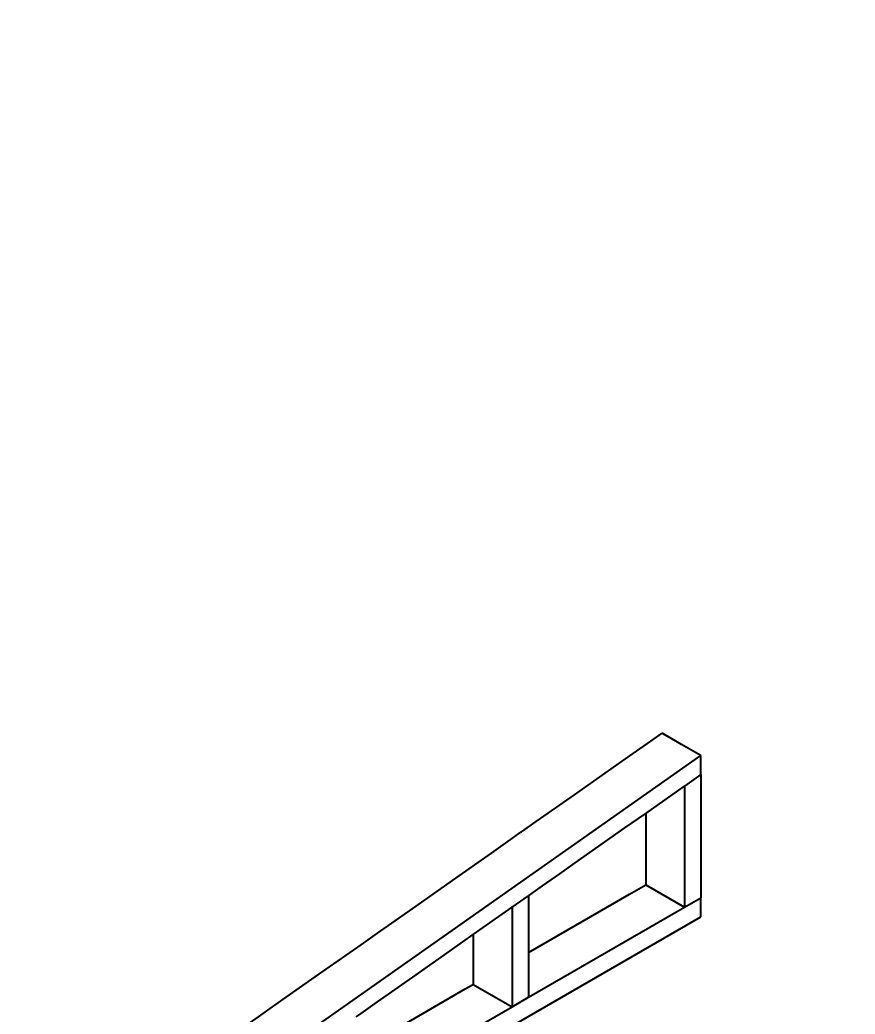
# Model space of a CAD drawing. Header units: millimetres. Extents: x 19458 to 19711, y 4351 to 4752.
# Drawn here: x 19511.531 to 19512.901, y 4537.837 to 4539.468 of the extents above; entities that cross this region are included whole.
import ezdxf

# ---------------------------------------------------------------- set-up
doc = ezdxf.new("R2010")
doc.units = ezdxf.units.MM
for name, color, linetype in [('cotas', 1, 'Continuous'), ('cotas @ 400', 1, 'Continuous'), ('cotas @ 500', 1, 'Continuous')]:
    doc.layers.add(name, color=color, linetype=linetype)
doc.styles.add('century gothic', font='GOTHIC.TTF')
doc.styles.add('COTAS SMC', font='GOTHIC.TTF')
doc.dimstyles.new('ANOTATIVE 100 SMCONSTRUCCIONES', dxfattribs={"dimscale": 0, "dimtxt": 0.18, "dimasz": 0.15, "dimexe": 0.18, "dimexo": 0.09, "dimgap": 0.1, "dimtad": 1, "dimzin": 0, "dimdsep": 46, "dimtxsty": 'century gothic', "dimblk1": 'FLECHA1', "dimblk2": 'FLECHA1', "dimsah": 1, "dimcen": 0.18, "dimdle": 0.075, "dimclrd": 1, "dimclre": 1, "dimclrt": 2, "dimaunit": 1, "dimadec": 0, "dimazin": 0, "dimtfac": 0.75, "dimtix": 1, "dimtmove": 2, "dimatfit": 3, "dimfxl": 0.09, "dimtvp": 1.5, "dimtfill": 1, "dimtolj": 1, "dimtzin": 0, "dimarcsym": 0})
doc.dimstyles.new('PIES SMCONSTRUCCIONES', dxfattribs={"dimscale": 0, "dimtxt": 0.18, "dimasz": 0.2, "dimexe": 0.18, "dimexo": 0, "dimgap": 0.1, "dimtad": 1, "dimdec": 0, "dimlfac": 39.370079, "dimzin": 0, "dimdsep": 46, "dimlunit": 4, "dimtxsty": 'COTAS SMC', "dimblk1": 'FLECHA1', "dimblk2": 'FLECHA1', "dimsah": 1, "dimcen": 0.2, "dimdle": 0.075, "dimclrd": 1, "dimclre": 1, "dimclrt": 2, "dimaunit": 1, "dimadec": 0, "dimazin": 0, "dimtfac": 0.75, "dimtdec": 0, "dimtix": 1, "dimtmove": 2, "dimatfit": 3, "dimfxl": 0.09, "dimtvp": 1.5, "dimtfill": 1, "dimtolj": 1, "dimtzin": 0, "dimarcsym": 0})

# ---------------------------------------------------------------- blocks, each defined once
blk = doc.blocks.new('FLECHA1')
at = {"color": 4}
blk.add_line((-0.246176, -0.248081), (0.248081, 0.25), dxfattribs=at)
at = {"color": 1}
blk.add_line((-1, 0), (0.496162, 0), dxfattribs=at)
blk = doc.blocks.new('*D574')
at = {"layer": 'cotas', "color": 1, "lineweight": -2, "transparency": 16777216}
for p, q in [((19614.326, 4625.8448), (19614.326, 4700.8448)), ((19570.9836, 4550.8448), (19524.326, 4550.8448)), ((19614.326, 4548.4298), (19614.326, 4550.8448)), ((19570.5339, 4548.4298), (19524.326, 4548.4298)), ((19614.326, 4473.4298), (19614.326, 4398.4298))]:
    blk.add_line(p, q, dxfattribs=at)
at = {"layer": 'Defpoints', "color": 0, "transparency": 16777216}
for p in [(19614.326, 4550.8448), (19615.9836, 4550.8448), (19615.5339, 4548.4298)]:
    blk.add_point(p, dxfattribs=at)
at = {"layer": 'cotas', "color": 1, "lineweight": -2, "transparency": 16777216, "xscale": 75, "yscale": 75, "zscale": 75}
for p, rotation in [((19614.326, 4550.8448), 270), ((19614.326, 4548.4298), 90)]:
    blk.add_blockref('FLECHA1', p, dxfattribs=dict(at, rotation=rotation))
at = {"layer": 'cotas', "color": 2, "transparency": 16777216, "insert": (19517.3376, 4549.6373), "char_height": 90, "attachment_point": 5, "rotation": 90, "style": 'century gothic', "bg_fill": 3, "box_fill_scale": 1.1, "bg_fill_color": 256, "bg_fill_true_color": 13158600, "bg_fill_transparency": 0}
blk.add_mtext('\\A1;2.42', dxfattribs=at)
blk = doc.blocks.new('*D626')
at = {"layer": 'cotas', "color": 1, "lineweight": -2, "transparency": 16777216}
for p, q in [((19614.326, 4610.8448), (19614.326, 4670.8448)), ((19579.9836, 4550.8448), (19542.326, 4550.8448)), ((19614.326, 4548.4298), (19614.326, 4550.8448)), ((19579.5339, 4548.4298), (19542.326, 4548.4298)), ((19614.326, 4488.4298), (19614.326, 4428.4298))]:
    blk.add_line(p, q, dxfattribs=at)
at = {"layer": 'Defpoints', "color": 0, "transparency": 16777216}
for p in [(19614.326, 4550.8448), (19615.9836, 4550.8448), (19615.5339, 4548.4298)]:
    blk.add_point(p, dxfattribs=at)
at = {"layer": 'cotas', "color": 1, "lineweight": -2, "transparency": 16777216, "xscale": 60, "yscale": 60, "zscale": 60}
for p, rotation in [((19614.326, 4550.8448), 270), ((19614.326, 4548.4298), 90)]:
    blk.add_blockref('FLECHA1', p, dxfattribs=dict(at, rotation=rotation))
at = {"layer": 'cotas', "color": 2, "transparency": 16777216, "insert": (19536.7353, 4549.6373), "char_height": 72, "attachment_point": 5, "rotation": 90, "style": 'century gothic', "bg_fill": 3, "box_fill_scale": 1.1, "bg_fill_color": 256, "bg_fill_true_color": 13158600, "bg_fill_transparency": 0}
blk.add_mtext('\\A1;2.42', dxfattribs=at)
blk = doc.blocks.new('*D629')
at = {"layer": 'cotas', "color": 1, "lineweight": -2, "transparency": 16777216}
for p, q in [((19620.0128, 4651.7533), (19620.0128, 4751.7533)), ((19620.4168, 4551.7533), (19530.0128, 4551.7533)), ((19620.0128, 4550.5333), (19620.0128, 4551.7533)), ((19620.4168, 4550.5333), (19530.0128, 4550.5333)), ((19620.0128, 4450.5333), (19620.0128, 4350.5333))]:
    blk.add_line(p, q, dxfattribs=at)
at = {"layer": 'Defpoints', "color": 0, "transparency": 16777216}
for p in [(19620.0128, 4551.7533), (19620.4168, 4551.7533), (19620.4168, 4550.5333)]:
    blk.add_point(p, dxfattribs=at)
at = {"layer": 'cotas', "color": 1, "lineweight": -2, "transparency": 16777216, "xscale": 100, "yscale": 100, "zscale": 100}
for p, rotation in [((19620.0128, 4551.7533), 270), ((19620.0128, 4550.5333), 90)]:
    blk.add_blockref('FLECHA1', p, dxfattribs=dict(at, rotation=rotation))
at = {"layer": 'cotas', "color": 2, "transparency": 16777216, "insert": (19523.8809, 4551.1433), "char_height": 90, "attachment_point": 5, "rotation": 90, "style": 'COTAS SMC', "bg_fill": 3, "box_fill_scale": 1.1, "bg_fill_color": 256, "bg_fill_true_color": 13158600, "bg_fill_transparency": 0}
blk.add_mtext("\\A1;4'", dxfattribs=at)
blk = doc.blocks.new('*D679')
at = {"layer": 'cotas', "color": 1, "lineweight": -2, "transparency": 16777216}
for p, q in [((19620.0128, 4631.7533), (19620.0128, 4711.7533)), ((19620.4168, 4551.7533), (19548.0128, 4551.7533)), ((19620.0128, 4550.5333), (19620.0128, 4551.7533)), ((19620.4168, 4550.5333), (19548.0128, 4550.5333)), ((19620.0128, 4470.5333), (19620.0128, 4390.5333))]:
    blk.add_line(p, q, dxfattribs=at)
at = {"layer": 'Defpoints', "color": 0, "transparency": 16777216}
for p in [(19620.0128, 4551.7533), (19620.4168, 4551.7533), (19620.4168, 4550.5333)]:
    blk.add_point(p, dxfattribs=at)
at = {"layer": 'cotas', "color": 1, "lineweight": -2, "transparency": 16777216, "xscale": 80, "yscale": 80, "zscale": 80}
for p, rotation in [((19620.0128, 4551.7533), 270), ((19620.0128, 4550.5333), 90)]:
    blk.add_blockref('FLECHA1', p, dxfattribs=dict(at, rotation=rotation))
at = {"layer": 'cotas', "color": 2, "transparency": 16777216, "insert": (19543.1073, 4551.1433), "char_height": 72, "attachment_point": 5, "rotation": 90, "style": 'COTAS SMC', "bg_fill": 3, "box_fill_scale": 1.1, "bg_fill_color": 256, "bg_fill_true_color": 13158600, "bg_fill_transparency": 0}
blk.add_mtext("\\A1;4'", dxfattribs=at)
blk = doc.blocks.new('KJJ')
at = {"color": 2}
for p, q in [((19534.2586, 4524.3724), (19534.2826, 4524.3893)), ((19534.2826, 4524.3895), (19534.3145, 4524.3711)), ((19534.3145, 4524.3709), (19534.2826, 4524.3893)), ((19534.2173, 4524.3433), (19534.2586, 4524.3724)), ((19534.3145, 4524.3711), (19534.3145, 4524.3709)), ((19534.3145, 4524.3711), (19534.3413, 4524.3556)), ((19534.3413, 4524.3554), (19534.3145, 4524.3709)), ((19532.488, 4523.0462), (19534.3463, 4524.3525)), ((19534.1336, 4524.2845), (19534.2173, 4524.3433)), ((19534.3413, 4524.3556), (19534.3413, 4524.3554)), ((19534.3463, 4524.3525), (19534.3413, 4524.3554)), ((19534.3463, 4524.3213), (19534.3463, 4524.3525)), ((19534.3463, 4524.3213), (19534.3194, 4524.3024)), ((19534.3463, 4524.3213), (19534.3463, 4524.1192)), ((19534.2558, 4524.2577), (19534.3194, 4524.3024)), ((19534.3194, 4524.3024), (19534.3194, 4524.1037)), ((19534.0762, 4524.2441), (19534.1336, 4524.2845)), ((19534.052, 4524.2271), (19534.0762, 4524.2441)), ((19534.2216, 4524.2337), (19534.2558, 4524.2577)), ((19534.2558, 4524.2577), (19534.2558, 4524.2139)), ((19534.0296, 4524.2114), (19534.0512, 4524.2266)), ((19534.0512, 4524.2266), (19534.052, 4524.2271)), ((19534.1642, 4524.1933), (19534.2216, 4524.2337)), ((19534.0027, 4524.1925), (19534.0296, 4524.2114)), ((19534.2558, 4524.2139), (19534.2558, 4524.1405)), ((19534.14, 4524.1763), (19534.1642, 4524.1933)), ((19533.9391, 4524.1477), (19534.0027, 4524.1925)), ((19534.1149, 4524.1587), (19534.14, 4524.1763)), ((19533.8793, 4524.1057), (19533.9391, 4524.1477)), ((19534.0864, 4524.1387), (19534.1149, 4524.1587)), ((19534.0634, 4524.1225), (19534.0864, 4524.1387)), ((19534.2289, 4524.1249), (19534.2558, 4524.1405)), ((19534.2558, 4524.1405), (19534.3194, 4524.1037)), ((19534.0366, 4524.1036), (19534.0634, 4524.1225)), ((19534.0634, 4524.0294), (19534.2289, 4524.1249)), ((19534.0634, 4524.1225), (19534.0634, 4524.1113)), ((19534.0634, 4524.1113), (19534.0634, 4524.0803)), ((19534.3194, 4524.1037), (19534.3463, 4524.1192)), ((19534.3463, 4524.0939), (19534.3463, 4524.1192)), ((19533.8157, 4524.061), (19533.8793, 4524.1057)), ((19533.9729, 4524.0589), (19534.0366, 4524.1036)), ((19534.0366, 4524.1036), (19534.0366, 4523.9404)), ((19534.0634, 4523.9559), (19534.3194, 4524.1037)), ((19533.2728, 4523.4684), (19534.3463, 4524.0882)), ((19534.0634, 4524.0803), (19534.0634, 4524.0535)), ((19534.3463, 4524.0882), (19534.3463, 4524.0939)), ((19533.7888, 4524.0421), (19533.8157, 4524.061)), ((19533.9391, 4524.035), (19533.9729, 4524.0589)), ((19533.9729, 4524.0589), (19533.9729, 4523.9772)), ((19534.0634, 4524.0535), (19534.0634, 4524.0294)), ((19533.7513, 4524.0158), (19533.7888, 4524.0421)), ((19533.8793, 4523.993), (19533.9391, 4524.035)), ((19533.7244, 4523.9969), (19533.7513, 4524.0158)), ((19534.0634, 4524.0294), (19534.0634, 4523.9559)), ((19533.6608, 4523.9521), (19533.7244, 4523.9969)), ((19533.8157, 4523.9483), (19533.8793, 4523.993)), ((19533.7806, 4523.8661), (19533.9599, 4523.9696)), ((19533.9599, 4523.9696), (19533.9729, 4523.9772)), ((19533.9729, 4523.9772), (19534.0366, 4523.9404)), ((19533.5344, 4523.8633), (19533.6608, 4523.9521)), ((19533.7888, 4523.9294), (19533.8157, 4523.9483)), ((19534.0366, 4523.9404), (19534.0634, 4523.9559)), ((19533.7806, 4523.7926), (19534.0366, 4523.9404)), ((19533.7806, 4523.9237), (19533.7888, 4523.9294))]:
    blk.add_line(p, q, dxfattribs=at)
blk = doc.blocks.new('hf')
at = {"color": 250}
for p, q in [((-3.2852, 1.6609), (-2.4649, 2.1344)), ((-2.4649, 2.1344), (-2.0765, 1.9102)), ((-1.6677, 2.1161), (-2.7526, 1.3534)), ((-2.4649, 2.1034), (-2.4649, 1.6584)), ((-2.4381, 2.0879), (-2.4381, 1.656)), ((-3.0189, 2.0791), (-3.0189, 1.9191)), ((-1.6677, 2.0849), (-1.6677, 1.7109)), ((-2.7193, 1.9565), (-2.5236, 2.0695)), ((-2.5236, 2.0695), (-2.5236, 1.6923)), ((-1.6945, 2.066), (-1.6945, 1.6896)), ((-2.3744, 2.0511), (-2.3744, 1.7681)), ((-3.0189, 1.9191), (-2.8165, 2.0359)), ((-2.1919, 2.0078), (-2.0523, 1.9272)), ((-1.7582, 2.0212), (-1.882, 1.9342)), ((-1.7582, 2.0212), (-1.7582, 1.8309)), ((-3.0189, 1.8456), (-2.7529, 1.9992)), ((-2.2512, 1.98), (-2.2512, 1.8392)), ((-2.2512, 1.98), (-2.2293, 1.9674)), ((-2.2025, 1.9519), (-2.2293, 1.9674)), ((-2.2293, 1.9674), (-2.2293, 1.8266)), ((-1.9949, 1.9675), (-2.0523, 1.9272)), ((-2.8098, 1.9043), (-2.7462, 1.941)), ((-2.7462, 1.941), (-2.7193, 1.9565)), ((-2.7462, 1.941), (-2.7462, 1.4903)), ((-2.7193, 1.9565), (-2.7193, 1.5793)), ((-2.2025, 1.9519), (-2.2025, 1.8216)), ((-2.2025, 1.9519), (-2.1388, 1.9151)), ((-2.0523, 1.9272), (-2.0765, 1.9102)), ((-1.882, 1.9342), (-1.9457, 1.8894)), ((-1.882, 1.9024), (-1.882, 1.9342)), ((-3.0189, 1.9191), (-3.0189, 1.8456)), ((-2.1388, 1.9151), (-2.1388, 1.9041)), ((-2.1388, 1.9151), (-2.1293, 1.9096)), ((-2.1388, 1.9041), (-2.1293, 1.9096)), ((-2.1293, 1.9096), (-2.1007, 1.8931)), ((-2.0765, 1.9102), (-2.1007, 1.8931)), ((-3.0055, 1.7913), (-2.8098, 1.9043)), ((-2.8098, 1.9043), (-2.8098, 1.527)), ((-2.1388, 1.9041), (-2.1388, 1.8663)), ((-2.1007, 1.8931), (-2.1388, 1.8663)), ((-1.9457, 1.8657), (-1.882, 1.9024)), ((-1.882, 1.9024), (-1.7582, 1.8309)), ((-1.9459, 1.8893), (-1.9728, 1.8704)), ((-1.9457, 1.8894), (-1.9459, 1.8893)), ((-1.9459, 1.8893), (-1.9459, 1.8658)), ((-1.9457, 1.8657), (-1.9457, 1.8894)), ((-2.1388, 1.8663), (-2.2025, 1.8216)), ((-1.9728, 1.8704), (-2.0364, 1.8256)), ((-1.9728, 1.8704), (-1.9728, 1.529)), ((-1.9459, 1.8658), (-1.9457, 1.8657)), ((-1.9459, 1.8658), (-1.9459, 1.8348)), ((-1.9457, 1.8657), (-1.7582, 1.7574)), ((-3.0189, 1.8456), (-3.0458, 1.8301)), ((-2.3744, 1.7681), (-2.2512, 1.8392)), ((-2.2293, 1.8266), (-2.2512, 1.8392)), ((-1.9459, 1.8348), (-1.7582, 1.7264)), ((-1.9459, 1.8348), (-1.9459, 1.8037)), ((-1.7582, 1.8309), (-1.7582, 1.7574)), ((-1.9923, 0.8164), (-3.7377, 1.8242)), ((-2.2293, 1.8266), (-2.2293, 1.8027)), ((-2.2025, 1.8216), (-2.2293, 1.8027)), ((-2.0364, 1.8256), (-2.1388, 1.7536)), ((-2.0364, 1.8256), (-2.0364, 1.5657)), ((-2.0064, 0.7919), (-3.766, 1.8078)), ((-2.2293, 1.8027), (-2.3744, 1.7007)), ((-1.9459, 1.8037), (-1.9032, 1.7791)), ((-1.9459, 1.8037), (-1.9459, 1.618)), ((-3.0324, 1.7758), (-3.0055, 1.7913)), ((-3.0055, 1.7913), (-3.0055, 1.4994)), ((-1.9032, 1.7791), (-1.9032, 1.6426)), ((-1.9032, 1.7791), (-1.785, 1.7109)), ((-2.3744, 1.7681), (-2.3744, 1.7007)), ((-2.1388, 1.7536), (-2.2025, 1.7089)), ((-2.1388, 1.7536), (-2.1388, 1.5275)), ((-1.7582, 1.7574), (-1.7582, 1.7264)), ((-1.6677, 1.7109), (-1.609, 1.7447)), ((-1.7582, 1.7264), (-1.785, 1.7109)), ((-1.7582, 1.7264), (-1.6945, 1.6896)), ((-2.3744, 1.7007), (-2.4381, 1.656)), ((-2.2025, 1.7089), (-2.2242, 1.6937)), ((-2.2025, 1.7089), (-2.2025, 1.4908)), ((-1.785, 1.7109), (-1.9032, 1.6426)), ((-1.6945, 1.6896), (-1.6677, 1.7051)), ((-1.6677, 1.7109), (-1.6677, 1.7051)), ((-1.6677, 1.7051), (-1.6677, 1.6741)), ((-1.6677, 1.7051), (-1.4101, 1.5564)), ((-2.7193, 1.5793), (-2.5236, 1.6923)), ((-2.4649, 1.6584), (-2.5236, 1.6923)), ((-2.2242, 1.6937), (-2.251, 1.6748)), ((-2.2242, 1.6937), (-2.2242, 1.4573)), ((-1.6945, 1.6896), (-1.9459, 1.5445)), ((-2.4879, 1.2006), (-1.6677, 1.6741)), ((-2.251, 1.6748), (-2.3147, 1.63)), ((-2.251, 1.6748), (-2.251, 1.3683)), ((-1.6677, 1.6741), (-1.1495, 1.375)), ((-1.6677, 1.6431), (-1.6677, 1.6741)), ((-2.7193, 1.5058), (-2.4649, 1.6527)), ((-2.4649, 1.6584), (-2.4649, 1.6527)), ((-2.4381, 1.656), (-2.4649, 1.6371)), ((-2.4649, 1.6527), (-2.4649, 1.6371)), ((-2.4649, 1.6371), (-2.5877, 1.5508)), ((-1.9032, 1.6426), (-1.9459, 1.618)), ((-1.6945, 1.6276), (-1.6677, 1.6431)), ((-1.6677, 1.6431), (-1.6677, 1.0107)), ((-1.6408, 1.6276), (-1.6677, 1.6431)), ((-2.3154, 1.6295), (-2.3728, 1.5891)), ((-2.3147, 1.63), (-2.3154, 1.6295)), ((-2.3154, 1.6295), (-2.3147, 1.629)), ((-2.3147, 1.63), (-2.3147, 1.629)), ((-2.3147, 1.629), (-2.3147, 1.5556)), ((-1.9459, 1.618), (-1.9459, 1.5445)), ((-1.7582, 1.5908), (-1.6945, 1.6276)), ((-1.6945, 1.6276), (-1.6945, 1.1769)), ((-0.7089, 1.6033), (-1.8256, 0.8182)), ((-2.3728, 1.5891), (-2.3971, 1.5721)), ((-2.3728, 1.5891), (-2.3147, 1.5556)), ((-1.9032, 1.5071), (-1.7582, 1.5908)), ((-1.7582, 1.5908), (-1.7582, 1.5583)), ((-2.7193, 1.5793), (-2.7193, 1.5058)), ((-2.3971, 1.5721), (-2.4381, 1.5433)), ((-2.3971, 1.5721), (-2.3744, 1.559)), ((-2.0364, 1.5657), (-2.1207, 1.5171)), ((-2.0364, 1.5657), (-1.9728, 1.529)), ((-2.7193, 1.4748), (-2.5877, 1.5508)), ((-2.5877, 1.5508), (-2.7193, 1.4583)), ((-2.3744, 1.559), (-2.3744, 1.3706)), ((-2.3744, 1.559), (-2.3147, 1.5245)), ((-2.3147, 1.5556), (-2.3147, 1.5245)), ((-1.9032, 1.4745), (-1.7582, 1.5583)), ((-1.7582, 1.5583), (-1.7582, 1.5272)), ((-2.4381, 1.5433), (-2.4649, 1.5244)), ((-2.4381, 1.5433), (-2.4381, 1.3338)), ((-1.9728, 1.529), (-1.9459, 1.5445)), ((-2.9316, 1.4567), (-2.8098, 1.527)), ((-2.7462, 1.4903), (-2.8098, 1.527)), ((-2.4649, 1.5244), (-2.5024, 1.498)), ((-2.4649, 1.5244), (-2.4649, 1.3183)), ((-2.3147, 1.5245), (-2.3147, 1.4051)), ((-1.9728, 1.529), (-2.2242, 1.3839)), ((-2.1388, 1.5275), (-2.2025, 1.4908)), ((-2.1207, 1.5171), (-2.1843, 1.4803)), ((-2.1388, 1.5275), (-2.1207, 1.5171)), ((-1.8883, 1.4521), (-1.7582, 1.5272)), ((-1.7582, 1.5272), (-1.7582, 1.3078)), ((-3.0324, 1.5149), (-3.0055, 1.4994)), ((-2.7193, 1.4748), (-2.7193, 1.5058)), ((-1.9459, 1.4824), (-1.9032, 1.5071)), ((-1.9032, 1.5071), (-1.9032, 1.4745)), ((-3.0055, 1.4994), (-2.9316, 1.4567)), ((-2.868, 1.42), (-2.7462, 1.4903)), ((-2.7462, 1.4903), (-2.7462, 1.4593)), ((-2.5024, 1.498), (-2.5293, 1.4792)), ((-2.5024, 1.498), (-2.5024, 1.2967)), ((-2.2025, 1.4908), (-2.1843, 1.4803)), ((-2.2025, 1.4908), (-2.2025, 1.4699)), ((-2.7193, 1.4748), (-2.7193, 1.4583)), ((-2.5293, 1.4792), (-2.5929, 1.4344)), ((-2.5293, 1.4792), (-2.5293, 1.2244)), ((-2.2025, 1.4699), (-2.2242, 1.4573)), ((-2.1843, 1.4803), (-2.2025, 1.4699)), ((-1.9728, 1.4669), (-1.9459, 1.4824)), ((-1.9459, 1.4824), (-1.9459, 1.3669)), ((-1.9032, 1.4745), (-1.9032, 1.4435)), ((-2.9316, 1.4567), (-2.868, 1.42)), ((-2.8098, 1.4225), (-2.7462, 1.4593)), ((-2.7462, 1.4593), (-2.7462, 1.4394)), ((-2.7193, 1.4583), (-2.7462, 1.4394)), ((-2.2242, 1.4573), (-2.2242, 1.3839)), ((-2.0364, 1.4302), (-1.9728, 1.4669)), ((-1.9728, 1.4669), (-1.9728, 1.0162)), ((-1.9032, 1.4435), (-1.8883, 1.4521)), ((-1.8883, 1.4521), (-1.8883, 1.3829)), ((-2.7462, 1.4394), (-2.8098, 1.3946)), ((-1.9032, 1.4435), (-1.9032, 1.3915)), ((-2.868, 1.42), (-2.8411, 1.4045)), ((-2.8411, 1.4045), (-2.8098, 1.4225)), ((-2.8098, 1.4225), (-2.8098, 1.3946)), ((-2.5929, 1.4344), (-2.7193, 1.3456)), ((-2.5929, 1.4344), (-2.5929, 1.2612)), ((-2.067, 1.4126), (-2.0364, 1.4302)), ((-2.0364, 1.4302), (-2.0364, 1.3949)), ((-2.8411, 1.4045), (-2.8162, 1.3901)), ((-2.3147, 1.4051), (-2.3744, 1.3706)), ((-2.3147, 1.4051), (-2.251, 1.3683)), ((-2.0938, 1.397), (-2.067, 1.4126)), ((-2.067, 1.4126), (-2.0364, 1.3949)), ((-2.8098, 1.3946), (-2.8162, 1.3901)), ((-2.8162, 1.3901), (-2.7526, 1.3534)), ((-2.1388, 1.3711), (-2.0938, 1.397)), ((-2.0938, 1.397), (-2.0656, 1.3808)), ((-2.0364, 1.3949), (-2.0364, 1.3639)), ((-1.9032, 1.3915), (-1.9459, 1.3669)), ((-1.9032, 1.3915), (-1.8883, 1.3829)), ((-2.3744, 1.3706), (-2.4381, 1.3338)), ((-2.251, 1.3683), (-2.2242, 1.3839)), ((-2.2025, 1.3343), (-2.1388, 1.3711)), ((-2.1388, 1.3385), (-2.0656, 1.3808)), ((-2.1388, 1.3711), (-2.1388, 1.3385)), ((-2.0656, 1.3808), (-2.0388, 1.3652)), ((-1.8883, 1.3829), (-1.7582, 1.3078)), ((-3.0324, 1.3696), (-3.0055, 1.3541)), ((-3.0055, 1.3541), (-3.0055, 1.3406)), ((-3.0055, 1.3541), (-2.9938, 1.3473)), ((-2.251, 1.3683), (-2.5024, 1.2232)), ((-2.1388, 1.3075), (-2.0388, 1.3652)), ((-2.0388, 1.3652), (-2.0364, 1.3639)), ((-2.0364, 1.3639), (-2.0364, 1.053)), ((-1.9459, 1.3669), (-1.9459, 1.3427)), ((-3.0055, 1.3406), (-2.9938, 1.3473)), ((-3.0055, 1.3096), (-3.0055, 1.3406)), ((-2.9938, 1.3473), (-2.967, 1.3318)), ((-2.7526, 1.3534), (-2.7282, 1.3393)), ((-2.7193, 1.3456), (-2.7282, 1.3393)), ((-2.7282, 1.3393), (-2.7193, 1.3342)), ((-2.7193, 1.3456), (-2.7193, 1.3342)), ((-2.1388, 1.3385), (-2.1388, 1.3075)), ((-1.9459, 1.3427), (-1.7582, 1.2343)), ((-1.9459, 1.3427), (-1.9459, 1.3116)), ((-3.0055, 1.3096), (-2.967, 1.3318)), ((-2.967, 1.3318), (-2.8931, 1.2891)), ((-2.7193, 1.3342), (-2.5929, 1.2612)), ((-2.4381, 1.3338), (-2.4649, 1.3183)), ((-2.251, 1.3063), (-2.2242, 1.3218)), ((-2.2242, 1.3218), (-2.2025, 1.3343)), ((-2.2242, 1.3218), (-2.2242, 1.0483)), ((-2.2025, 1.3343), (-2.2025, 1.0358)), ((-3.0055, 1.3096), (-3.0055, 1.2038)), ((-2.4649, 1.3183), (-2.5024, 1.2967)), ((-2.3147, 1.2695), (-2.251, 1.3063)), ((-2.251, 1.3063), (-2.251, 1.0638)), ((-2.1388, 1.3075), (-2.1388, 1.0354)), ((-1.9459, 1.3116), (-1.9032, 1.287)), ((-1.9459, 1.3116), (-1.9459, 1.1052)), ((-1.7582, 1.3078), (-1.7582, 1.2343)), ((-2.8931, 1.2891), (-2.8931, 1.1389)), ((-2.8931, 1.2891), (-2.8662, 1.2736)), ((-2.5024, 1.2967), (-2.5024, 1.2232)), ((-2.8662, 1.2736), (-2.8662, 1.0499)), ((-2.8662, 1.2736), (-2.8393, 1.2581)), ((-1.9032, 1.287), (-1.9032, 1.1299)), ((-1.9032, 1.287), (-1.8883, 1.2784)), ((-1.8883, 1.2784), (-1.8883, 1.1385)), ((-1.8883, 1.2784), (-1.7672, 1.2084)), ((-2.8393, 1.2581), (-2.8393, 1.0344)), ((-2.8393, 1.2581), (-2.7757, 1.2214)), ((-2.5929, 1.2612), (-2.5293, 1.2244)), ((-2.3744, 1.235), (-2.3147, 1.2695)), ((-2.3147, 1.2695), (-2.3147, 1.237)), ((-2.5293, 1.2244), (-2.5148, 1.2161)), ((-2.4381, 1.1983), (-2.3744, 1.235)), ((-2.3744, 1.2025), (-2.3147, 1.237)), ((-2.3744, 1.235), (-2.3744, 1.2025)), ((-2.3147, 1.237), (-2.3147, 1.2059)), ((-1.7582, 1.2343), (-1.7582, 1.2136)), ((-3.0324, 1.2193), (-3.0055, 1.2038)), ((-2.7757, 1.2214), (-2.7757, 1.0711)), ((-2.7757, 1.2214), (-2.7707, 1.2185)), ((-2.7707, 1.2185), (-2.7707, 1.0683)), ((-2.7707, 1.2185), (-2.7439, 1.203)), ((-2.5148, 1.2161), (-2.5024, 1.2232)), ((-2.5148, 1.2161), (-2.4879, 1.2006)), ((-1.8883, 1.1385), (-1.7672, 1.2084)), ((-1.7672, 1.2084), (-1.7582, 1.2136)), ((-1.6945, 1.1769), (-1.7582, 1.2136)), ((-3.1124, 1.1921), (-2.8931, 1.0654)), ((-3.0055, 1.2038), (-2.8931, 1.1389)), ((-2.7439, 1.203), (-2.7439, 1.1573)), ((-2.7439, 1.203), (-2.7193, 1.1888)), ((-2.4879, 1.2006), (-2.461, 1.185)), ((-2.461, 1.185), (-2.4381, 1.1983)), ((-2.4381, 1.1983), (-2.4381, 1.1718)), ((-2.3744, 1.1714), (-2.3147, 1.2059)), ((-2.3744, 1.2025), (-2.3744, 1.1714)), ((-2.3147, 1.2059), (-2.3147, 1.1369)), ((-2.7193, 1.1888), (-2.7193, 1.1715)), ((-2.7193, 1.1888), (-2.7043, 1.1801)), ((-2.7043, 1.1801), (-2.7193, 1.1715)), ((-2.7043, 1.1801), (-2.6406, 1.1434)), ((-2.461, 1.185), (-2.4381, 1.1718)), ((-1.9459, 1.0317), (-1.6945, 1.1769)), ((-1.6945, 1.1769), (-1.6945, 1.1458)), ((-2.7193, 1.1715), (-2.7439, 1.1573)), ((-2.4381, 1.1718), (-2.4059, 1.1532)), ((-2.3744, 1.1714), (-2.4059, 1.1532)), ((-2.3744, 1.1714), (-2.3147, 1.1369)), ((-2.7439, 1.1573), (-2.7439, 1.0838)), ((-2.6406, 1.1434), (-2.7439, 1.0838)), ((-2.6406, 1.1434), (-2.6138, 1.1279)), ((-2.4059, 1.1532), (-2.3147, 1.1005)), ((-1.7582, 1.1091), (-1.6945, 1.1458)), ((-1.6945, 1.1458), (-1.6945, 0.9919)), ((-2.8931, 1.1389), (-2.8931, 1.0654)), ((-2.7439, 1.0528), (-2.6138, 1.1279)), ((-2.6138, 1.1279), (-2.5869, 1.1124)), ((-2.3147, 1.1369), (-2.3147, 1.1005)), ((-1.9459, 1.1052), (-1.9032, 1.1299)), ((-1.9032, 1.1299), (-1.8883, 1.1385)), ((-3.0299, 1.1134), (-2.898, 1.0373)), ((-2.5929, 1.1089), (-2.5869, 1.1124)), ((-2.5869, 1.1124), (-2.5662, 1.1004)), ((-1.8883, 1.034), (-1.7582, 1.1091)), ((-1.7582, 1.1091), (-1.7582, 1.0861)), ((-2.717, 1.0373), (-2.5929, 1.1089)), ((-2.5929, 1.1089), (-2.5929, 1.0763)), ((-2.5662, 1.1004), (-2.5662, 0.9502)), ((-2.5662, 1.1004), (-2.5393, 1.0849)), ((-2.3147, 1.1005), (-2.251, 1.0638)), ((-1.9459, 1.1052), (-1.9459, 1.0317)), ((-3.0299, 1.0824), (-3.003, 1.0669)), ((-2.7707, 1.0683), (-2.7439, 1.0838)), ((-2.5393, 1.0849), (-2.5393, 0.8612)), ((-2.5393, 1.0849), (-2.4757, 1.0482)), ((-1.8883, 1.011), (-1.7582, 1.0861)), ((-1.7582, 1.0861), (-1.7582, 1.0551)), ((-3.003, 1.0669), (-2.9394, 1.0301)), ((-3.003, 1.0669), (-3.003, 0.6161)), ((-2.8662, 1.0499), (-2.8931, 1.0654)), ((-2.7757, 1.0711), (-2.8393, 1.0344)), ((-2.7757, 1.0711), (-2.7707, 1.0683)), ((-2.7707, 1.0683), (-2.7439, 1.0528)), ((-2.6888, 1.021), (-2.5929, 1.0763)), ((-2.5929, 1.0763), (-2.5929, 1.0453)), ((-2.251, 1.0638), (-2.2242, 1.0483)), ((-2.8393, 1.0344), (-2.8662, 1.0499)), ((-2.7439, 1.0528), (-2.717, 1.0373)), ((-2.6619, 1.0055), (-2.5929, 1.0453)), ((-2.5929, 1.0453), (-2.5929, 0.9656)), ((-2.4757, 1.0482), (-2.4757, 0.8979)), ((-2.4757, 1.0482), (-2.4649, 1.042)), ((-2.2242, 1.0483), (-2.2025, 1.0358)), ((-2.1028, 1.0146), (-2.0364, 1.053)), ((-1.9728, 1.0162), (-2.0364, 1.053)), ((-1.8883, 0.9799), (-1.7582, 1.0551)), ((-1.7582, 1.0551), (-1.7582, 0.9471)), ((-2.9394, 1.0301), (-2.9394, 0.9743)), ((-2.9394, 1.0301), (-2.9249, 1.0217)), ((-2.898, 1.0062), (-2.898, 1.0373)), ((-2.8344, 1.0005), (-2.898, 1.0373)), ((-2.8393, 1.0344), (-2.5662, 0.8767)), ((-2.717, 1.0373), (-2.6888, 1.021)), ((-2.4649, 1.042), (-2.4649, 0.8917)), ((-2.4649, 1.042), (-2.4381, 1.0264)), ((-2.2025, 1.0358), (-2.1704, 1.0172)), ((-2.1388, 1.0354), (-2.1704, 1.0172)), ((-2.1388, 1.0354), (-2.1028, 1.0146)), ((-1.9459, 1.0007), (-1.9459, 1.0317)), ((-1.9032, 1.0253), (-1.8883, 1.034)), ((-1.8883, 1.034), (-1.8883, 1.011)), ((-1.6408, 1.0296), (-1.6677, 1.0107)), ((-2.9249, 1.0217), (-2.898, 1.0062)), ((-2.9249, 1.0217), (-2.9249, 0.9826)), ((-2.6888, 1.021), (-2.6619, 1.0055)), ((-2.4381, 1.0264), (-2.4381, 0.8762)), ((-2.4381, 1.0264), (-2.3744, 0.9897)), ((-2.1704, 1.0172), (-2.1343, 0.9964)), ((-2.1343, 0.9964), (-2.1028, 1.0146)), ((-2.0707, 0.9597), (-1.9728, 1.0162)), ((-1.9728, 1.0162), (-1.9728, 0.9852)), ((-1.9459, 1.0007), (-1.9032, 1.0253)), ((-1.9032, 1.0253), (-1.9032, 0.8994)), ((-2.898, 1.0062), (-2.898, 0.1458)), ((-2.898, 1.0062), (-2.8344, 0.9695)), ((-2.8344, 0.9695), (-2.8344, 1.0005)), ((-2.8344, 1.0005), (-2.8075, 0.985)), ((-2.6619, 1.0055), (-2.5929, 0.9656)), ((-2.1343, 0.9964), (-2.0707, 0.9597)), ((-1.9459, 1.0007), (-1.9459, 0.8876)), ((-1.8883, 0.9799), (-1.8883, 1.011)), ((-1.6677, 1.0107), (-1.6945, 0.9919)), ((-2.9249, 0.9826), (-2.9394, 0.9743)), ((-2.9249, 0.9826), (-2.9249, 0.9581)), ((-2.8344, 0.9695), (-2.8075, 0.985)), ((-2.8075, 0.985), (-2.8075, 0.2094)), ((-2.8075, 0.985), (-2.7806, 0.9695)), ((-2.3744, 0.9897), (-2.3744, 0.8578)), ((-2.3744, 0.9897), (-2.3147, 0.9552)), ((-2.0364, 0.9485), (-1.9728, 0.9852)), ((-1.9728, 0.9852), (-1.9728, 0.9032)), ((-1.8883, 0.9799), (-1.8883, 0.8908)), ((-1.6945, 0.9919), (-1.7582, 0.9471)), ((-2.9394, 0.9743), (-2.9394, 0.9498)), ((-2.8344, 0.9695), (-2.8344, 0.1905)), ((-2.7806, 0.9695), (-2.7806, 0.9679)), ((-2.7806, 0.9695), (-2.7793, 0.9687)), ((-2.7806, 0.9679), (-2.7793, 0.9687)), ((-2.7806, 0.9679), (-2.7806, 0.9369)), ((-2.7793, 0.9687), (-2.7524, 0.9532)), ((-2.5929, 0.9656), (-2.5662, 0.9502)), ((-2.9394, 0.9498), (-2.9249, 0.9581)), ((-2.9394, 0.9498), (-2.9394, 0.8763)), ((-2.9249, 0.9581), (-2.9249, 0.8847)), ((-2.7806, 0.9369), (-2.7524, 0.9532)), ((-2.7524, 0.9532), (-2.7462, 0.9496)), ((-2.7462, 0.9496), (-2.7462, 0.6432)), ((-2.7462, 0.9496), (-2.7193, 0.9341)), ((-2.5662, 0.9502), (-2.5662, 0.8767)), ((-2.3147, 0.9552), (-2.3147, 0.8923)), ((-2.3147, 0.9552), (-2.2661, 0.9272)), ((-2.0707, 0.9597), (-2.0438, 0.9442)), ((-2.0438, 0.9442), (-2.0364, 0.9485)), ((-2.0364, 0.9485), (-2.0364, 0.9399)), ((-1.7582, 0.9471), (-1.8608, 0.8749)), ((-2.7806, 0.9369), (-2.7806, 0.6233)), ((-2.7193, 0.9341), (-2.7193, 0.6587)), ((-2.7193, 0.9341), (-2.5929, 0.8611)), ((-2.0438, 0.9442), (-2.0364, 0.9399)), ((-2.0364, 0.9399), (-1.9728, 0.9032)), ((-2.2661, 0.9272), (-2.2661, 0.8643)), ((-2.2661, 0.9272), (-2.2393, 0.9117)), ((-1.6432, 0.9153), (-1.6677, 0.8981)), ((-2.4757, 0.8979), (-2.5393, 0.8612)), ((-2.4757, 0.8979), (-2.4649, 0.8917)), ((-2.2393, 0.9117), (-2.2393, 0.688)), ((-2.2393, 0.9117), (-2.1756, 0.8749)), ((-1.9728, 0.9032), (-1.9459, 0.8876)), ((-1.9032, 0.8994), (-1.9348, 0.8812)), ((-1.9032, 0.8994), (-1.8883, 0.8908)), ((-1.6677, 0.8981), (-1.6945, 0.8792)), ((-1.6677, 0.8981), (-1.6677, 0.727)), ((-2.9394, 0.8763), (-2.9249, 0.8847)), ((-2.9249, 0.8847), (-2.9249, 0.8536)), ((-2.4649, 0.8917), (-2.4381, 0.8762)), ((-2.3744, 0.8578), (-2.3147, 0.8923)), ((-2.2661, 0.8643), (-2.3147, 0.8923)), ((-1.9459, 0.8876), (-1.9348, 0.8812)), ((-1.9348, 0.8812), (-1.8893, 0.8549)), ((-1.8883, 0.8908), (-1.8608, 0.8749)), ((-2.9394, 0.8763), (-2.9394, 0.8453)), ((-2.5393, 0.8612), (-2.5662, 0.8767)), ((-2.4381, 0.8762), (-2.3903, 0.8486)), ((-2.1756, 0.8749), (-2.1756, 0.8681)), ((-2.1756, 0.8749), (-2.1697, 0.8715)), ((-2.1756, 0.8681), (-2.1697, 0.8715)), ((-2.1756, 0.8681), (-2.1756, 0.7247)), ((-2.1697, 0.8715), (-2.1388, 0.8537)), ((-1.8608, 0.8749), (-1.8893, 0.8549)), ((-1.6945, 0.8792), (-1.7582, 0.8344)), ((-1.6945, 0.8792), (-1.6945, 0.7425)), ((-2.9394, 0.8453), (-2.9249, 0.8536)), ((-2.9249, 0.8536), (-2.9249, 0.6445)), ((-2.5929, 0.8611), (-2.5929, 0.7317)), ((-2.5929, 0.8611), (-2.5293, 0.8244)), ((-2.5393, 0.8612), (-2.2661, 0.7035)), ((-2.3903, 0.8486), (-2.3744, 0.8578)), ((-2.3903, 0.8486), (-2.3267, 0.8119)), ((-2.2661, 0.8643), (-2.2661, 0.8469)), ((-2.1388, 0.8537), (-2.1388, 0.8353)), ((-2.1388, 0.8537), (-2.1229, 0.8445)), ((-1.8893, 0.8549), (-1.8756, 0.8471)), ((-2.9394, 0.8453), (-2.9394, 0.6529)), ((-2.3267, 0.8119), (-2.2661, 0.8469)), ((-2.2661, 0.8469), (-2.2661, 0.8158)), ((-2.1388, 0.8353), (-2.1229, 0.8445)), ((-2.1388, 0.8353), (-2.1388, 0.7035)), ((-2.1229, 0.8445), (-2.0364, 0.7946)), ((-1.8756, 0.8471), (-1.9393, 0.8103)), ((-1.8256, 0.8182), (-1.8756, 0.8471)), ((-1.7582, 0.8344), (-1.7728, 0.8241)), ((-1.7582, 0.8344), (-1.7582, 0.8157)), ((-2.5293, 0.8244), (-2.5293, 0.6949)), ((-2.5293, 0.8244), (-2.5024, 0.8088)), ((-2.2998, 0.7964), (-2.2661, 0.8158)), ((-2.2661, 0.8158), (-2.2661, 0.777)), ((-1.9923, 0.8164), (-2.0064, 0.7919)), ((-1.9923, 0.8164), (-1.9711, 0.8287)), ((-1.9711, 0.7977), (-1.9711, 0.8287)), ((-1.9711, 0.8287), (-1.9393, 0.8103)), ((-1.8013, 0.8041), (-1.8256, 0.8182)), ((-1.7728, 0.8241), (-1.8013, 0.8041)), ((-1.7728, 0.8241), (-1.7582, 0.8157)), ((-1.7582, 0.8157), (-1.7582, 0.7793)), ((-2.5024, 0.8088), (-2.5024, 0.7839)), ((-2.5024, 0.8088), (-2.4808, 0.7964)), ((-2.3267, 0.8119), (-2.2998, 0.7964)), ((-1.9393, 0.8103), (-1.9393, 0.7793)), ((0.0583, -0.343), (-1.9393, 0.8103)), ((-1.7582, 0.7793), (-1.8013, 0.8041)), ((-2.5024, 0.7839), (-2.4808, 0.7964)), ((-2.5024, 0.7839), (-2.5024, 0.7104)), ((-2.4808, 0.7964), (-2.4172, 0.7596)), ((-2.2998, 0.7964), (-2.2661, 0.777)), ((-2.0364, 0.7946), (-2.0364, 0.7515)), ((-2.0364, 0.7946), (-2.0064, 0.7772)), ((-2.0064, 0.7772), (-2.0064, 0.7919)), ((-1.9711, 0.7977), (-1.9979, 0.7821)), ((-1.9951, 0.7805), (-1.9711, 0.7974)), ((-1.9711, 0.7977), (-1.9393, 0.7793)), ((-1.9393, 0.7791), (-1.9711, 0.7974)), ((-2.2661, 0.777), (-2.2661, 0.7035)), ((-2.0364, 0.7515), (-1.9951, 0.7805)), ((-1.9979, 0.7821), (-2.0064, 0.7772)), ((-1.9979, 0.7821), (-1.9951, 0.7805)), ((-1.9393, 0.7793), (-1.9393, 0.7791)), ((-1.9393, 0.7793), (-1.9124, 0.7638)), ((-1.9124, 0.7636), (-1.9393, 0.7791)), ((-1.6945, 0.7425), (-1.7582, 0.7793)), ((-3.7657, -0.5457), (-1.9074, 0.7607)), ((-2.5024, 0.7104), (-2.4172, 0.7596)), ((-2.4172, 0.7596), (-2.3903, 0.7441)), ((-2.1201, 0.6927), (-2.0364, 0.7515)), ((-1.9124, 0.7638), (-1.9124, 0.7636)), ((-1.8487, 0.727), (-1.9124, 0.7638)), ((-1.9074, 0.7607), (-1.9124, 0.7636)), ((-1.9074, 0.7295), (-1.9074, 0.7607)), ((-2.4381, 0.7166), (-2.3903, 0.7441)), ((-2.3903, 0.7441), (-2.3744, 0.735)), ((-2.3744, 0.735), (-2.3744, 0.7303)), ((-2.3744, 0.735), (-2.3704, 0.7326)), ((-1.6677, 0.727), (-1.6945, 0.7425)), ((-2.7193, 0.6587), (-2.5929, 0.7317)), ((-2.5293, 0.6949), (-2.5929, 0.7317)), ((-2.3744, 0.7303), (-2.3704, 0.7326)), ((-2.3744, 0.7303), (-2.3744, 0.6993)), ((-2.3704, 0.7326), (-2.3435, 0.7171)), ((-2.1756, 0.7247), (-2.2393, 0.688)), ((-2.1756, 0.7247), (-2.1388, 0.7035)), ((-1.9074, 0.7295), (-1.9343, 0.7106)), ((-1.9074, 0.7295), (-1.9074, 0.5274)), ((-1.8487, 0.727), (-1.8487, 0.536)), ((-1.8438, 0.7242), (-1.8487, 0.727)), ((-1.8438, 0.7242), (-1.8438, 0.5331)), ((-1.8169, 0.7087), (-1.8438, 0.7242)), ((-1.6515, 0.7176), (-1.6677, 0.727)), ((-2.5024, 0.6794), (-2.5024, 0.7104)), ((-2.4649, 0.7011), (-2.4381, 0.7166)), ((-2.4381, 0.7166), (-2.4381, 0.6625)), ((-2.3744, 0.6993), (-2.3435, 0.7171)), ((-2.3435, 0.7171), (-2.3147, 0.7005)), ((-2.2393, 0.688), (-2.2661, 0.7035)), ((-2.1388, 0.7035), (-2.1201, 0.6927)), ((-1.9979, 0.6659), (-1.9343, 0.7106)), ((-1.9343, 0.7106), (-1.9343, 0.5119)), ((-1.8169, 0.7087), (-1.8169, 0.6772)), ((-1.7897, 0.6929), (-1.8169, 0.7087)), ((-2.7806, 0.5498), (-2.5293, 0.6949)), ((-2.5293, 0.6949), (-2.5293, 0.6639)), ((-2.5024, 0.6794), (-2.4799, 0.6924)), ((-2.4799, 0.6924), (-2.4649, 0.7011)), ((-2.4649, 0.6837), (-2.4799, 0.6924)), ((-2.4649, 0.7011), (-2.4649, 0.6837)), ((-2.3744, 0.6993), (-2.4381, 0.6625)), ((-2.3744, 0.6993), (-2.3147, 0.6648)), ((-2.3147, 0.7005), (-2.3147, 0.6648)), ((-2.3147, 0.7005), (-2.251, 0.6637)), ((-2.2393, 0.688), (-2.1775, 0.6523)), ((-2.1775, 0.6523), (-2.1201, 0.6927)), ((-1.8169, 0.6772), (-1.7897, 0.6929)), ((-1.742, 0.6654), (-1.7897, 0.6929)), ((-2.5024, 0.6794), (-2.5024, 0.6564)), ((-2.5024, 0.6564), (-2.4649, 0.678)), ((-2.4649, 0.6837), (-2.4649, 0.678)), ((-2.4649, 0.678), (-2.4649, 0.647)), ((-1.8169, 0.6772), (-1.8169, 0.6221)), ((-3.003, 0.6161), (-2.9394, 0.6529)), ((-2.9394, 0.6529), (-2.9249, 0.6445)), ((-2.7462, 0.6432), (-2.7193, 0.6587)), ((-2.5929, 0.6272), (-2.5293, 0.6639)), ((-2.5293, 0.6639), (-2.5293, 0.405)), ((-2.5024, 0.6564), (-2.5024, 0.6254)), ((-2.4381, 0.6625), (-2.3147, 0.5913)), ((-2.4381, 0.6625), (-2.4381, 0.6315)), ((-2.3147, 0.6648), (-2.3147, 0.5913)), ((-2.251, 0.6637), (-2.251, 0.6006)), ((-2.251, 0.6637), (-2.2242, 0.6482)), ((-2.0321, 0.6418), (-1.9979, 0.6659)), ((-1.9979, 0.6659), (-1.9979, 0.6221)), ((-1.742, 0.6654), (-1.8169, 0.6221)), ((-1.6783, 0.6286), (-1.742, 0.6654)), ((-2.9249, 0.6445), (-2.9249, 0.571)), ((-2.7806, 0.6233), (-2.7462, 0.6432)), ((-2.5024, 0.6254), (-2.4649, 0.647)), ((-2.4649, 0.647), (-2.4649, 0.4503)), ((-2.2242, 0.6482), (-2.2242, 0.6195)), ((-2.2242, 0.6482), (-2.2025, 0.6357)), ((-2.2018, 0.6353), (-2.1775, 0.6523)), ((-2.0895, 0.6015), (-2.0321, 0.6418)), ((-2.0321, 0.6418), (-1.9979, 0.6221)), ((-2.7806, 0.6233), (-2.7806, 0.5498)), ((-2.7193, 0.5542), (-2.5929, 0.6272)), ((-2.5929, 0.6272), (-2.5929, 0.6041)), ((-2.5024, 0.6254), (-2.5024, 0.4239)), ((-2.4381, 0.6315), (-2.4381, 0.4692)), ((-2.4381, 0.6315), (-2.3744, 0.5948)), ((-2.2242, 0.6195), (-2.2025, 0.6348)), ((-2.2025, 0.6357), (-2.2025, 0.6348)), ((-2.2025, 0.6357), (-2.2018, 0.6353)), ((-2.2025, 0.6348), (-2.2018, 0.6353)), ((-1.9979, 0.6221), (-1.9979, 0.5486)), ((-1.6783, 0.6286), (-1.8169, 0.5486)), ((-1.8169, 0.6221), (-1.8169, 0.5486)), ((-1.6577, 0.6167), (-1.6783, 0.6286)), ((-3.003, 0.6161), (-2.9249, 0.571)), ((-3.003, 0.5851), (-3.003, 0.6161)), ((-2.7193, 0.5312), (-2.5929, 0.6041)), ((-2.5929, 0.6041), (-2.5929, 0.5731)), ((-2.251, 0.6006), (-2.2242, 0.6195)), ((-1.8169, 0.5176), (-1.6577, 0.6095)), ((-1.6577, 0.6167), (-1.6308, 0.6012)), ((-1.6577, 0.6167), (-1.6577, 0.6095)), ((-1.6577, 0.6095), (-1.6577, 0.5785)), ((-2.3744, 0.5948), (-2.3744, 0.5139)), ((-2.3744, 0.5948), (-2.3147, 0.5603)), ((-2.3147, 0.5559), (-2.251, 0.6006)), ((-2.3147, 0.5913), (-2.3147, 0.5603)), ((-2.1137, 0.5845), (-2.0895, 0.6015)), ((-2.0895, 0.6015), (-1.9979, 0.5486)), ((-3.003, 0.5851), (-2.9394, 0.5484)), ((-3.003, 0.5851), (-3.003, 0.1137)), ((-2.9249, 0.54), (-2.9249, 0.571)), ((-2.7193, 0.5001), (-2.5929, 0.5731)), ((-2.5929, 0.5731), (-2.5929, 0.3603)), ((-2.1388, 0.5668), (-2.1137, 0.5845)), ((-2.1137, 0.5845), (-2.0457, 0.5452)), ((-1.6945, 0.5572), (-1.6677, 0.5727)), ((-1.6677, 0.5727), (-1.6577, 0.5785)), ((-1.6677, 0.5727), (-1.6677, 0.4715)), ((-1.6577, 0.5785), (-1.6577, 0.4772)), ((-2.3744, 0.5139), (-2.3147, 0.5559)), ((-2.3147, 0.5603), (-2.3147, 0.5559)), ((-2.1673, 0.5468), (-2.1388, 0.5668)), ((-2.1388, 0.5632), (-2.1673, 0.5468)), ((-2.1388, 0.5668), (-2.1388, 0.5632)), ((-2.1388, 0.5632), (-2.0766, 0.5273)), ((-1.7582, 0.5205), (-1.6945, 0.5572)), ((-1.6945, 0.5572), (-1.6945, 0.456)), ((-2.9394, 0.5484), (-2.9249, 0.54)), ((-2.9394, 0.5484), (-2.9394, 0.4776)), ((-2.9249, 0.54), (-2.9249, 0.486)), ((-2.7806, 0.5188), (-2.7806, 0.5498)), ((-2.7661, 0.5272), (-2.7462, 0.5387)), ((-2.7462, 0.5387), (-2.7193, 0.5542)), ((-2.7462, 0.5387), (-2.7462, 0.5157)), ((-2.7193, 0.5542), (-2.7193, 0.5312)), ((-2.1903, 0.5307), (-2.1673, 0.5468)), ((-2.0766, 0.5273), (-2.0457, 0.5452)), ((-2.0457, 0.5452), (-2.0248, 0.5331)), ((-2.0248, 0.5331), (-1.9979, 0.5486)), ((-1.9979, 0.5486), (-1.9343, 0.5119)), ((-1.8438, 0.5331), (-1.8169, 0.5486)), ((-2.7806, 0.5188), (-2.7661, 0.5272)), ((-2.7462, 0.5157), (-2.7661, 0.5272)), ((-2.7193, 0.5001), (-2.7193, 0.5312)), ((-2.2171, 0.5118), (-2.1903, 0.5307)), ((-2.1903, 0.4376), (-2.0248, 0.5331)), ((-2.1903, 0.5307), (-2.1903, 0.5195)), ((-2.1402, 0.4906), (-2.0766, 0.5273)), ((-1.9343, 0.5119), (-1.9074, 0.5274)), ((-1.9074, 0.5021), (-1.8487, 0.536)), ((-1.9074, 0.5021), (-1.9074, 0.5274)), ((-1.8487, 0.536), (-1.8438, 0.5331)), ((-1.8169, 0.5176), (-1.8438, 0.5331)), ((-2.7806, 0.5188), (-2.7806, 0.4958)), ((-2.7806, 0.4958), (-2.7462, 0.5157)), ((-2.7462, 0.5157), (-2.7462, 0.4846)), ((-2.4381, 0.4692), (-2.3744, 0.5139)), ((-2.2808, 0.467), (-2.2171, 0.5118)), ((-2.2171, 0.5118), (-2.2171, 0.3486)), ((-2.1903, 0.5195), (-2.1402, 0.4906)), ((-2.1903, 0.5195), (-2.1903, 0.4884)), ((-2.1903, 0.3641), (-1.9343, 0.5119)), ((-1.7901, 0.5021), (-1.8169, 0.5176)), ((-1.7901, 0.5021), (-1.7582, 0.5205)), ((-1.7582, 0.5205), (-1.7582, 0.4837)), ((-2.9809, -0.1234), (-1.9074, 0.4964)), ((-2.7806, 0.4958), (-2.7806, 0.4647)), ((-2.7193, 0.5001), (-2.7193, 0.2714)), ((-2.1671, 0.4751), (-2.1402, 0.4906)), ((-1.9074, 0.4964), (-1.9074, 0.5021)), ((-1.9074, 0.4964), (-1.9074, 0.4653)), ((-1.6577, 0.3522), (-1.9074, 0.4964)), ((-1.7582, 0.4837), (-1.7901, 0.5021)), ((-2.9394, 0.4776), (-2.9249, 0.486)), ((-2.9394, 0.4776), (-2.9394, 0.4041)), ((-2.9249, 0.486), (-2.9249, 0.4125)), ((-2.7806, 0.4647), (-2.7462, 0.4846)), ((-2.7462, 0.4846), (-2.7462, 0.2525)), ((-2.1903, 0.4884), (-2.1671, 0.4751)), ((-2.1903, 0.4884), (-2.1903, 0.4617)), ((-2.1903, 0.4617), (-2.1671, 0.4751)), ((-1.7024, 0.4515), (-1.7582, 0.4837)), ((-1.6677, 0.4715), (-1.6577, 0.4772)), ((-1.6577, 0.4772), (-1.6577, 0.4257)), ((-2.9809, -0.1544), (-1.9074, 0.4653)), ((-2.7806, 0.4647), (-2.7806, 0.2283)), ((-2.4649, 0.4503), (-2.4381, 0.4692)), ((-2.3147, 0.4432), (-2.2808, 0.467)), ((-2.2808, 0.467), (-2.2808, 0.3853)), ((-2.1903, 0.4617), (-2.1903, 0.4376)), ((-1.9074, 0.4653), (-1.9074, 0.4343)), ((-1.2527, 0.0873), (-1.9074, 0.4653)), ((-1.6945, 0.456), (-1.6677, 0.4715)), ((-2.5024, 0.4239), (-2.4649, 0.4503)), ((-2.3744, 0.4012), (-2.3147, 0.4432)), ((-2.3147, 0.4432), (-2.3147, 0.3899)), ((-1.7024, 0.4515), (-1.6945, 0.456)), ((-1.6577, 0.4257), (-1.7024, 0.4515)), ((-2.1903, 0.4376), (-2.1903, 0.3641)), ((-2.0286, 0.4236), (-2.0311, 0.425)), ((-1.9612, 0.4033), (-1.9074, 0.4343)), ((-1.9074, 0.4343), (-1.8806, 0.4188)), ((-1.9074, 0.4343), (-1.9074, -0.0153)), ((-1.6577, 0.4257), (-1.6577, 0.3522)), ((-2.9394, 0.4041), (-2.9249, 0.4125)), ((-2.9249, 0.4125), (-2.9249, 0.3814)), ((-2.5293, 0.405), (-2.5024, 0.4239)), ((-1.8806, 0.4188), (-1.8806, 0.2441)), ((-1.8169, 0.3821), (-1.8806, 0.4188)), ((-2.9394, 0.4041), (-2.9394, 0.3731)), ((-2.5929, 0.3603), (-2.5293, 0.405)), ((-2.4381, 0.3565), (-2.3744, 0.4012)), ((-2.3744, 0.4012), (-2.3744, 0.3554)), ((-2.0364, 0.3598), (-1.9728, 0.3966)), ((-2.0311, 0.394), (-2.0311, 0.3923)), ((-1.9728, 0.3966), (-1.9612, 0.4033)), ((-1.9728, 0.3966), (-1.9728, 0.0416)), ((-1.9612, 0.4033), (-1.9612, 0.0157)), ((-2.9394, 0.3731), (-2.9249, 0.3814)), ((-2.9249, 0.3814), (-2.9249, 0.1421)), ((-2.4731, 0.2743), (-2.2938, 0.3778)), ((-2.3744, 0.3554), (-2.3147, 0.3899)), ((-2.2938, 0.3778), (-2.3147, 0.3899)), ((-2.2938, 0.3778), (-2.2808, 0.3853)), ((-2.2808, 0.3853), (-2.2171, 0.3486)), ((-1.8169, 0.3821), (-1.8169, 0.3118)), ((-1.7561, 0.347), (-1.8169, 0.3821)), ((-2.9394, 0.3731), (-2.9394, 0.1504)), ((-2.7193, 0.2714), (-2.5929, 0.3603)), ((-2.2171, 0.3486), (-2.1903, 0.3641)), ((-2.1144, 0.3148), (-2.0364, 0.3598)), ((-2.0364, 0.3598), (-2.0364, 0.0783)), ((-2.4731, 0.2008), (-2.2171, 0.3486)), ((-2.4649, 0.3376), (-2.4381, 0.3565)), ((-2.4381, 0.3565), (-2.4381, 0.3186)), ((-2.4381, 0.3186), (-2.3744, 0.3554)), ((-1.8169, 0.3118), (-1.7561, 0.347)), ((-1.7292, 0.3314), (-1.7561, 0.347)), ((-1.6577, 0.3522), (-1.6308, 0.3367)), ((-2.4731, 0.3318), (-2.4649, 0.3376)), ((-2.4649, 0.3376), (-2.4649, 0.3031))]:
    blk.add_line(p, q, dxfattribs=at)
blk = doc.blocks.new('*U734')
at = {"layer": 'cotas @ 500'}
dim = blk.add_linear_dim(base=(19614.3260382735, 4550.8448237801), p1=(19615.5338597089, 4548.4298237801), p2=(19615.9836080801, 4550.8448237801), angle=90, dimstyle='ANOTATIVE 100 SMCONSTRUCCIONES', override={"dimscale": 500, "dimtix": 1, "dimtofl": 1, "dimtmove": 1, "dimatfit": 1}, dxfattribs=at)
dim.commit()
dim.dimension.update_dxf_attribs({"geometry": '*D574', "text_midpoint": (19517.3375950376, 4549.6373237801)})
at = {"layer": 'cotas @ 400'}
dim = blk.add_linear_dim(base=(19614.3260382735, 4550.8448237801), p1=(19615.5338597089, 4548.4298237801), p2=(19615.9836080801, 4550.8448237801), angle=90, dimstyle='ANOTATIVE 100 SMCONSTRUCCIONES', override={"dimscale": 400, "dimtix": 1, "dimtofl": 1, "dimtmove": 1, "dimatfit": 1}, dxfattribs=at)
dim.commit()
dim.dimension.update_dxf_attribs({"geometry": '*D626', "text_midpoint": (19536.7352836848, 4549.6373237801)})
blk = doc.blocks.new('*U736')
at = {"layer": 'cotas @ 500'}
dim = blk.add_linear_dim(base=(19620.0128, 4551.7533), p1=(19620.4168, 4550.5333), p2=(19620.4168, 4551.7533), angle=90, dimstyle='PIES SMCONSTRUCCIONES', override={"dimscale": 500, "dimtix": 1, "dimtofl": 1, "dimtmove": 2, "dimatfit": 3}, dxfattribs=at)
dim.commit()
dim.dimension.update_dxf_attribs({"geometry": '*D629', "text_midpoint": (19523.8809, 4551.1433)})
at = {"layer": 'cotas @ 400'}
dim = blk.add_linear_dim(base=(19620.0128, 4551.7533), p1=(19620.4168, 4550.5333), p2=(19620.4168, 4551.7533), angle=90, dimstyle='PIES SMCONSTRUCCIONES', override={"dimscale": 400, "dimtix": 1, "dimtofl": 1, "dimtmove": 2, "dimatfit": 3}, dxfattribs=at)
dim.commit()
dim.dimension.update_dxf_attribs({"geometry": '*D679', "text_midpoint": (19543.1073, 4551.1433)})

msp = doc.modelspace()

# ---------------------------------------------------------------- block references
msp.add_blockref('hf', (19514.5553, 4537.5006))

# ---------------------------------------------------------------- next in the draw order: block references
at = {"layer": 'cotas'}
msp.add_blockref('*U734', (0, 0), dxfattribs=at)

# ---------------------------------------------------------------- next in the draw order: block references
msp.add_blockref('*U736', (0, 0), dxfattribs=at)

# ---------------------------------------------------------------- next in the draw order: block references
msp.add_blockref('KJJ', (-21.6985, 13.9088))

doc.saveas('drawing.dxf')
